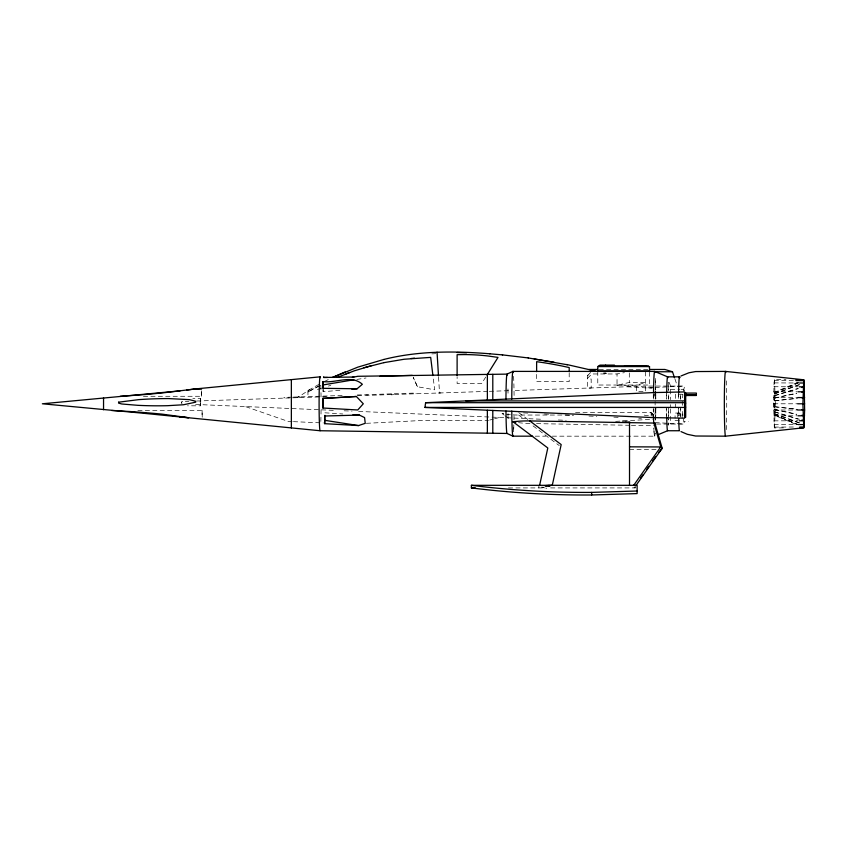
<?xml version="1.0" encoding="UTF-8"?>
<svg xmlns="http://www.w3.org/2000/svg" width="847" height="847" viewBox="0 0 847 847"><rect width="100%" height="100%" fill="white"/><g stroke="black" fill="none" stroke-linecap="round" stroke-linejoin="round"><path stroke-width="0.64" stroke-dasharray="4.24 3.18" d="M653.513 417.613L653.524 414.988L655.218 411.981L655.885 408.466M321.045 409.81L321.045 410.763A26.956 0.985 -90 0 1 320.78 422.844M653.461 399.001L653.503 393.527M783.411 427.873L774.497 427.915L774.274 427.1L773.618 403.786L774.063 382.886L774.497 379.657L785.952 379.71M797.916 382.304L774.497 392.32L774.084 403.786L774.497 415.252L797.916 425.279M774.497 415.252L774.497 392.32M320.155 385.565L316.534 387.428L316.513 389.8L321.437 388.201M201.491 390.848L201.597 396.28L141.237 396.28M507.978 417.825L508.052 412.733M513.97 419.985L514.065 413.347M200.686 403.13L200.538 405.808L187.568 405.808M682.343 401.404L682.269 405.057L685.689 405.057M200.411 400.387L200.538 398.577L192.83 398.577M202.232 417.222L202.126 410.467L136.632 410.467M682.544 397.846L682.883 394.458M202.126 410.467L202.02 417.222M683.349 391.314L684.62 386.063L648.558 386.063L514.013 390.509M201.597 396.28L201.702 390.848M774.497 427.915L775.386 403.786L774.497 379.657M485.712 377.095L481.721 383.49L457.115 383.49L457.115 376.947M587.553 375.655L590.444 372.68L587.553 375.549L587.553 388.074L591.174 388.074L591.174 379.033L587.553 379.033M587.553 378.27L591.862 373.961L617.029 373.961L624.387 372.648M298.843 396.354L297.392 397.677L309.896 389.461M603.689 372.871C610.655 372.987 599.634 373.929 606.484 372.871M603.689 373.591L606.526 373.559M307.959 392.045L308.71 391.589M644.239 415.041C644.98 416.089 656.012 415.538 650.814 412.447L575.409 412.447M308.668 390.149L319.531 384.03M308.668 391.6L319.531 385.48M309.896 390.901L314.173 388.508M324.93 381.266L328.244 379.615M650.814 415.041L652.19 413.749L650.856 412.584M774.391 392.712L798.689 382.632M774.613 392.712L798.118 383.035M774.296 393.855L799.706 384.369M774.709 393.855L800.521 384.369M617.029 385.258L636.341 385.258L645.583 382.442L629.3 382.442L617.029 385.258L617.029 373.961M774.2 395.676L798.118 388.36M774.804 395.676L798.223 388.667M328.424 386.073L330.806 385.374M489.735 420.059L493.399 419.085M494.627 418.757L499.518 417.455M774.137 398.058L796.731 393.156M774.867 398.058L796.794 393.421M356.852 379.424L366.01 377.974M774.094 400.822L797.683 398.164M774.91 400.822L796.868 398.429M323.025 389.451L323.162 391.716L341.426 390.139M431.885 353.898L435.76 353.665M438.407 393.019L440.811 392.934M366.38 423.32L423.744 420.387L488.507 420.387M652.116 387.619L647.479 387.841L653.206 387.598M655.123 387.481L684.62 386.063M615.674 421.361L653.281 419.223L653.281 408.932M292.088 397.137L283.978 397.402L283.999 398.122M293.401 397.095L345.163 395.38M357.222 394.977L415.972 393.029L415.993 393.76M182.274 401.489A1.355 1.345 -24.6 0 0 181.914 403.416A1.345 1.345 0 0 1 182.274 401.489L188.849 401.277M196.737 401.012L292.109 397.857M292.649 397.836L327.598 396.682M357.466 395.697L486.909 391.409M489.375 391.325L511.662 390.594M774.274 427.1L794.634 427.004M773.872 420.853L798.054 420.768M774.063 424.686L798.245 424.591M773.65 410.033L797.832 410.001M773.735 415.856L796.9 415.803M599.083 369.461L648.23 369.461M670.506 389.652L679.739 389.652M681.062 389.652L683.698 389.652L685.202 391.579M773.618 403.786L797.8 403.786M513.113 414.882A75.256 59.946 0 0 0 518.671 415.041L573.25 415.041M675.07 420.652L682.174 420.652M683.349 418.799L683.931 421.615L688.495 421.615M656.404 424.051L684.62 424.051L683.931 421.615M535.24 436.173L545.733 436.173M552.297 436.173L654.625 436.173M629.512 449.429L656.859 449.429M508.444 487.914L543.785 487.914M635.197 486.612L635.197 487.914L552.382 487.914A46.68 37.183 0 0 1 550.19 487.872M773.65 397.539L797.832 397.571M773.872 386.719L798.054 386.804M773.735 391.727L796.9 391.769M774.274 380.483L795.089 380.578M774.063 382.886L798.245 382.992M536.511 423.638L630.041 425.279M631.364 425.3L653.757 425.692M682.608 394.289L675.355 394.035L675.355 398.99M630.009 421.383L622.249 421.054L628.718 421.361M565.362 415.041L573.228 415.379M588.961 416.057L596.828 416.406M613.874 417.137L619.115 417.37M638.786 418.217L641.401 418.323M195.593 404.432L333.909 410.361M344.136 410.795L352.056 411.134M358.62 411.42L512.795 418.026M513.991 418.079L541.381 419.254M558.321 419.985L566.124 420.313M292.151 421.605L288.245 421.435L245.376 406.56M293.454 421.658L323.406 422.949M627.246 386.761L652.116 388.254M655.123 422.632L684.62 424.051M523.488 412.891L528.719 413.156M544.42 413.961L550.963 414.299M324.909 412.807L342.781 413.971M774.91 406.761L796.868 409.154M774.094 406.761L797.683 409.408M417.455 386.73L413.241 377.413L417.433 386.73L434.67 389.8L433.071 376.83M774.867 409.525L796.794 414.151M774.137 409.525L796.731 414.427M635.197 487.914L633.948 487.586A1.641 1.207 35.1 0 0 635.155 486.909M774.804 411.896L799.462 419.276M774.2 411.896L798.118 419.212M774.709 413.717L801.749 423.659M774.296 413.717L800.913 423.659M774.613 414.861L798.118 424.538M774.391 414.861L798.689 424.94M518.735 412.616L527.776 419.424M518.671 415.041L523.785 418.894M533.059 425.882L559.221 445.586M503.478 413.4A95.605 76.156 0 0 0 502.133 413.58L504.103 415.062M505.087 415.803L510.032 419.53M299.15 396.904L299.563 397.614M654.085 393.59L655.885 399.106M674.911 378.916L677.346 386.063M669.289 382.505L670.506 386.063L670.506 399.657M200.538 398.577L200.665 400.387M200.538 405.808L200.4 403.13M652.148 413.442L653.461 417.995M650.814 412.447L651.862 416.068M682.883 415.655L682.343 408.699M438.566 377.148L439.519 392.944M393.686 394.49L391.526 394.924L391.483 393.844M367.005 394.649L367.026 395.38M288.149 397.264L288.171 397.984M653.577 418.736L653.461 408.582M514.087 395.411L513.97 387.598A32.387 1.186 -90 0 0 513.536 375.74M507.967 388.953L508.073 396.11M321.045 396.904L321.045 396.809A26.956 0.985 -90 0 0 320.78 384.729M682.174 418.122L682.174 413.061L675.07 413.061L675.07 418.122M679.707 413.061L679.707 415.591M677.526 413.061L677.526 418.122M675.355 403.945L675.355 407.661M670.506 404.665L670.506 407.174M670.506 408.921L670.506 424.051M655.123 391.314L655.123 399.001M655.123 401.404L655.123 405.057M655.123 408.582L655.123 419.053M653.524 414.988L653.524 417.518M653.281 393.506L653.281 398.641M649.522 372.055L649.522 385.025L597.781 385.025L597.781 372.055M645.583 371.769L645.583 391.483L636.341 391.483L636.341 385.258M629.3 372.955L629.3 382.442M569.195 372.68L569.195 381.637L536.627 381.637L536.627 372.902M538.872 485.32L538.872 487.914M323.162 389.451L323.162 391.716M307.959 390.605L307.959 396.354M726.366 380.885A32.387 1.186 -90 0 1 726.186 430.721M678.585 394.13A26.956 0.985 90 0 0 678.532 399.106A26.956 0.985 -90 0 1 678.606 392.817M680.363 417.264A26.956 0.985 90 0 0 680.48 408.476A26.956 0.985 -90 0 1 680.385 416.036M668.452 416.036A26.956 0.985 -90 0 0 668.548 408.476A26.956 0.985 90 0 1 668.177 425.173A26.956 0.985 -90 0 0 668.378 419.625M666.716 417.264A26.956 0.985 -90 0 1 666.6 408.476A26.956 0.985 90 0 0 666.695 416.036M666.695 391.547A26.956 0.985 -90 0 0 666.6 399.106A26.956 0.985 90 0 1 666.653 394.13M529.926 423.521A78.76 62.434 2.7 0 1 518.586 422.664M546.781 488.296A46.892 37.024 12.4 0 1 545.712 488.094M544.642 487.872A46.892 37.024 12.4 0 1 541.466 487.099M510.349 414.67A75.256 59.946 0 0 1 506.22 414.215M503.489 413.812A75.256 59.946 0 0 1 502.133 413.58M543.668 487.258A47.665 37.967 0 0 1 542.588 487.089M678.532 408.476A26.956 0.985 90 0 0 678.627 416.036A26.956 0.985 -90 0 1 678.532 408.476M680.48 399.106A26.956 0.985 90 0 0 680.427 394.13A26.956 0.985 -90 0 1 680.48 399.106M668.431 390.308A26.956 0.985 -90 0 0 668.177 382.41A26.956 0.985 90 0 1 668.431 390.308M668.548 399.106A26.956 0.985 -90 0 0 668.495 394.13A26.956 0.985 90 0 1 668.548 399.106M655.694 390.096A32.387 1.186 -90 0 0 655.345 378.101A32.387 1.186 90 0 1 655.694 390.096M655.8 398.958A32.387 1.186 -90 0 0 655.716 391.399A32.387 1.186 90 0 1 655.8 398.958M655.652 419.985A32.387 1.186 -90 0 0 655.8 408.614A32.387 1.186 90 0 1 655.652 419.985M653.842 428.127A32.387 1.186 -90 0 0 655.123 433.135A32.387 1.186 90 0 1 653.842 428.127M513.536 431.832A32.387 1.186 -90 0 0 513.854 424.612A32.387 1.186 90 0 1 513.536 431.832"/><path stroke-width="1.27" d="M200.4 402.187L200.4 401.256M505.955 399.128L653.524 392.585L684.62 391.928L684.62 418.174L653.513 417.613L424.961 407.428L425.618 402.685L505.955 399.128L505.977 396.11A29.666 1.091 -90 0 1 507.311 375.126M511.779 399.106L511.789 395.411A32.387 1.186 -90 0 1 513.25 372.511M680.988 375.983L688.897 372.786L695.609 371.558L725.53 371.399L803.771 379.795L802.892 403.786L803.771 427.777L725.53 436.173L695.609 436.014L687.256 434.289L680.988 431.589M799.949 427.799L803.771 427.777L803.994 426.962L804.618 410.001L804.205 383.013L803.771 379.795L796.138 379.763M322.961 398.408L322.951 408.021L357.752 409.98L363.289 403.786L356.375 396.481L322.961 398.408L356.375 396.481M322.961 381.574L322.961 388.318L357.085 388.784L362.357 384.284C351.494 374.395 335.761 383.384 322.961 381.574L323.162 388.318M653.524 392.585L653.598 387.598A32.387 1.186 90 0 1 654.932 372.511M352.987 414.638L359.372 415.062L364.591 417.592L365.237 423.32L358.525 425.575L324.687 423.669L324.92 415.326M539.645 485.162L547.808 447.978L512.996 421.764A100.359 79.576 2.7 0 1 529.788 420.927L653.884 423.066A1.652 1.228 -32.4 0 1 655.133 424.389M545.669 486.146A58.845 46.469 12.4 0 1 548.845 486.189L549.025 485.384A59.184 47.146 0 0 1 552.265 485.32L561.19 444.58L529.788 420.927M201.565 389.165L193.984 389.069L186.594 390.096M532.615 436.173L512.943 436.173L507.025 433.452L320.092 430.742L160.845 415.019A356.375 47.517 5.3 0 0 132.926 412.277L42.35 403.786L180.178 390.848M194.651 389.038L179.659 390.848M487.046 374.967L498.004 357.402L487.851 355.973A204.021 199.458 1.6 0 0 477.634 355.041L474.214 354.84A203.915 199.246 -6.1 0 0 463.965 354.586L457.115 354.692L457.115 375.634M634.837 485.67A1.641 1.207 35.1 0 0 633.948 484.992L660.766 446.835L653.884 423.066M640.65 478.047L642.884 474.871M646.61 469.566L648.844 466.39M652.571 461.086L655.546 456.851M658.521 452.605L662.121 448.529L661.136 446.951L629.512 446.835M635.949 485.543L662.163 448.232L655.176 424.061M345.205 371.918L332.659 377.402L357.836 367.132L383.871 359.456M658.151 434.691L667.574 430.742L679.506 430.742A26.956 0.985 -90 0 1 678.68 418.46M337.36 377.391L354.141 370.88L371.547 365.618M345.925 373.898L349.599 372.553M801.929 387.566L804.396 386.825M363.935 367.736L383.882 362.654M383.86 359.456C418.492 350.732 454.511 350.965 489.873 353.792M801.95 392.341L804.534 391.79M383.86 362.654L404.178 359.244L430.678 357.381L432.912 375.539M352.373 377.307L357.847 376.29L507.025 374.12L512.943 371.399L654.625 371.399L667.574 376.841L679.506 376.841M323.162 384.919L353.845 379.784M179.352 390.933L164.667 392.659A373.273 140.782 -6.8 0 1 136.113 395.221L120.242 396.28M802.035 397.857L804.618 397.582M411.017 358.525L414.437 358.165M193.984 389.069L320.092 376.841M351.865 389.239L357.085 388.784M379.827 376.343L412.288 375.359M471.398 485.32L637.124 485.32L637.124 493.6L591.682 494.987A562.249 339.933 0 0 1 471.398 487.914L471.398 485.32A562.249 339.933 0 0 0 591.682 492.393L637.124 491.006M359.372 415.062L324.666 416.015L324.687 423.669M323.639 376.809L323.66 377.455L353.908 377.021M799.727 426.983L803.538 426.962M799.335 420.768L803.147 420.747M799.515 424.58L803.327 424.569M323.66 377.455L327.44 377.444M797.832 410.001L802.924 410.001M797.916 415.792L803.009 415.782M588.993 369.461L597.781 369.461M649.522 369.461L664.853 369.461L672.486 371.769L674.508 377.73M654.551 371.769L672.486 371.769M684.62 394.776L696.372 394.776M684.62 395.496L696.372 395.496L696.372 393.082L684.62 393.082L685.699 392.997L685.699 393.749M684.62 395.782L685.699 395.782M465.786 400.906L684.62 400.906M425.618 402.685L684.62 402.685M684.62 403.161L685.699 403.161M797.8 403.786L804.65 403.786M684.62 407.142L685.699 407.142M424.961 407.428L684.62 407.428M322.951 408.021L323.279 398.408M684.62 417.243L685.699 417.243L685.699 395.549M471.398 487.914L475.368 487.914M797.832 397.571L802.924 397.582M799.335 386.814L803.147 386.825M797.916 391.78L803.009 391.79M795.905 380.578L803.538 380.61M799.515 382.992L803.327 383.013M457.084 352.5L466.559 352.797M591.555 371.23L590.306 371.24L595.886 371.177L566.654 364.485M548.845 486.189L549.904 486.231M111.762 410.52L130.089 411.526A457.56 172.576 6.8 0 1 161.661 414.088L188.627 417.709L179.522 417.095M489.799 353.802L502.642 354.904M502.324 354.872L528.316 357.942M802.035 409.715L804.618 410.001M528.168 357.921L567.426 364.782M534.224 358.959L554.044 362.209M324.941 420.356L358.525 425.575M801.95 415.242L804.534 415.782M633.948 484.992L635.197 485.32M801.929 420.017L804.396 420.747M437.052 352.14L438.481 375.835M653.683 423.108L653.556 417.486M511.789 411.039L511.789 412.171A32.387 1.186 90 0 0 512.943 436.173A32.387 1.186 -90 0 1 512.636 435.072M505.977 411.007L505.977 411.462A29.666 1.091 90 0 0 507.025 433.452M629.512 422.685L629.522 485.32M648.368 366.571L648.368 365.851L598.437 365.851L598.437 366.571M645.848 365.851L624.493 365.851M614.435 365.851L614.435 365.121L599.845 365.121L599.845 365.851M605.626 365.121L605.626 365.851M591.682 492.393L591.682 494.987M569.195 371.399L569.195 367.556L563.806 366.38A371.219 361.934 27.4 0 0 555.696 364.761L552.975 364.263A370.499 361.764 20.2 0 0 542.091 362.463L536.627 361.68L536.627 371.664M492.795 374.332L492.795 399.71M492.795 410.424L492.795 433.251M487.364 374.406L487.364 399.953M487.364 410.192L487.364 433.166M291.357 379.625L291.357 427.947M103.546 397.846L103.546 409.726M725.53 436.173A32.387 1.186 -90 0 1 724.354 399.562A32.387 1.186 -90 0 1 725.837 372.511M320.092 430.742A26.956 0.985 -90 0 1 319.107 400.271A26.956 0.985 -90 0 1 320.346 377.751M679.252 377.751A26.956 0.985 90 0 1 679.76 377.751A26.956 0.985 -90 0 0 678.606 392.817M667.574 430.742A26.956 0.985 90 0 1 666.716 417.264M666.674 392.817A26.956 0.985 90 0 1 667.828 377.751M515.781 422.251A78.76 62.434 2.7 0 1 512.996 421.764M544.716 485.702A59.851 47.676 0 0 1 549.025 485.384M118.601 402.187L118.601 403.13L121.82 403.998L137.786 405.321A407.259 400.218 45.4 0 0 167.547 405.692L183.503 404.75L195.689 402.187L195.689 401.256L189.357 399.636L168.394 398.577A405.194 370.965 -18.8 0 0 138.707 399.636L118.601 402.187M649.522 366.571L597.781 366.571L597.781 371.018L649.522 371.018L649.522 366.571"/></g></svg>
